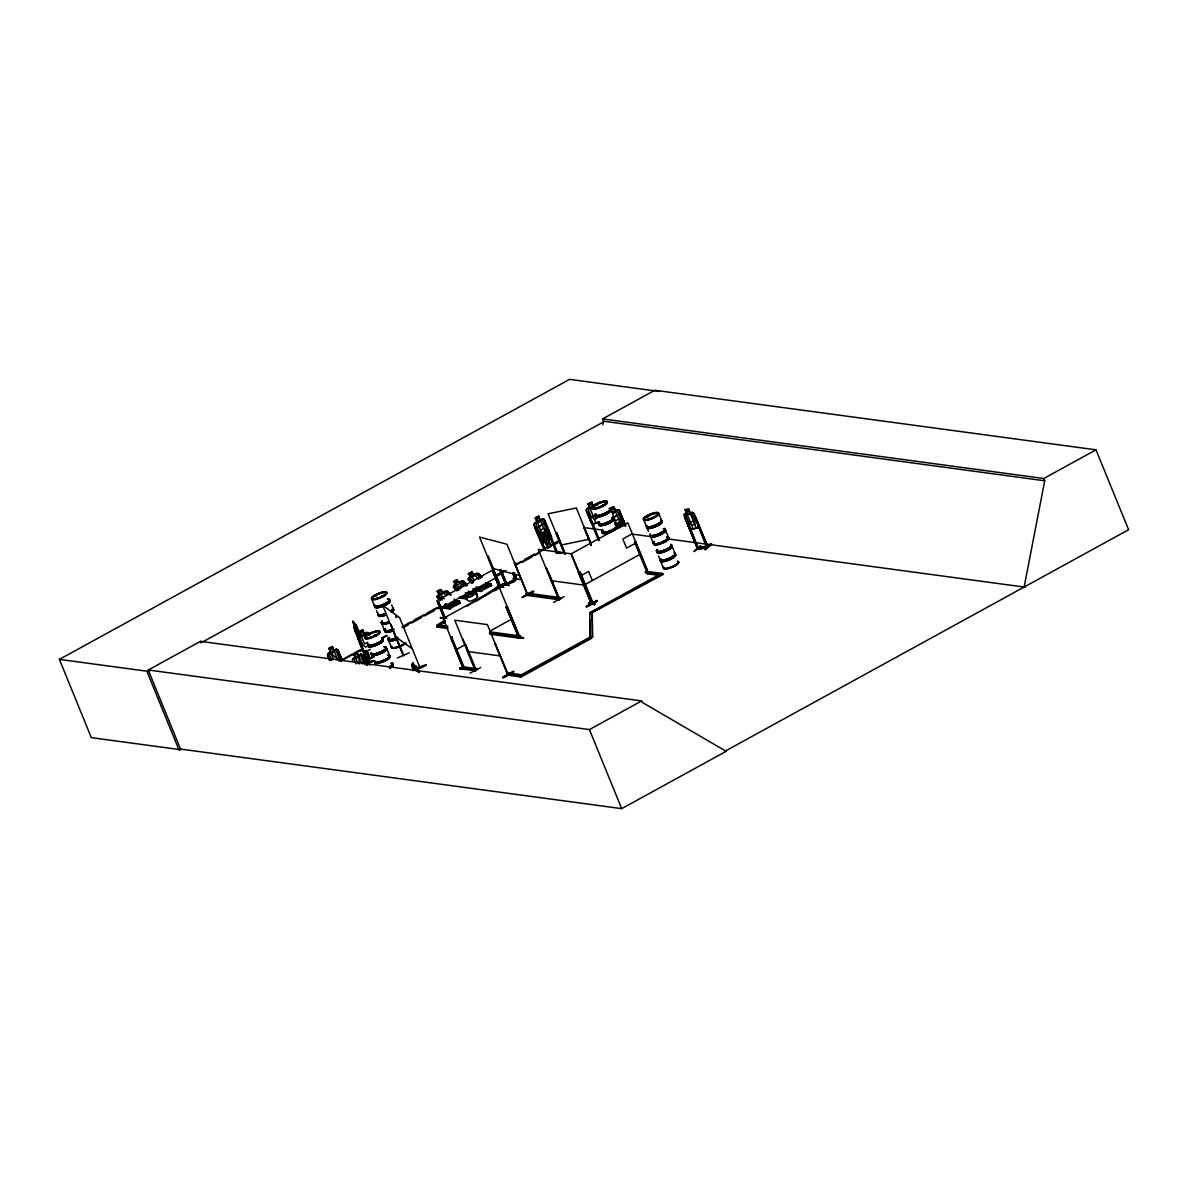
<?xml version="1.0" encoding="UTF-8"?>
<svg xmlns="http://www.w3.org/2000/svg" width="1188" height="1188" viewBox="0 0 1188 1188"><rect width="100%" height="100%" fill="white"/><g stroke="black" fill="none" stroke-linecap="round" stroke-linejoin="round"><path stroke-width="1.5" d="M440.199 599.168L437.719 596.242L442.114 599.792M440.852 598.811L438.372 595.886M446.153 591.624L448.648 594.238M449.584 607.929L448.93 608.301L458.286 603.356L452.702 602.598M456.578 589.337L454.083 586.412L458.479 589.961M458.464 590.288L454.737 586.04M457.38 603.682L454.885 600.757M454.291 599.094L458.033 603.326L454.291 599.42M462.518 582.12L463.186 581.437L466.929 585.342M472.72 582.922L468.993 578.69L472.141 580.932M472.126 581.259L469.646 578.318M477.428 574.071L479.922 576.685M486.813 582.833L489.308 585.446L488.654 586.13M437.199 596.881L440.585 600.43L437.05 596.911C442.471 592.634 432.907 592.203 440.525 589.471L443.035 592.292L445.619 592.233L447.995 594.728M450.861 594.772L447.431 591.179L443.065 592.144M445.307 590.911L437.377 595.5L437.199 596.97M447.431 591.282L450.861 594.861M447.49 606.222L455.628 601.663L447.49 606.222L445.084 604.751M455.969 584.303L453.608 585.595L453.564 587.124L456.831 590.733M459.444 582.313L461.998 582.402L465.562 586.13M467.226 585.031L463.81 581.348C460.157 580.709 453.757 583.635 453.415 587.154L456.964 590.688M468.324 573.819L471.799 571.918L468.324 573.819L471.072 576.611L470.196 578.363L473.76 582.09M471.74 583.011L468.324 579.343L471.859 582.966M474.339 574.591L476.893 574.68L480.472 578.408M468.324 579.432L468.518 577.784L476.581 573.359L478.705 573.626L482.135 577.309L478.63 573.73M478.705 573.626L476.581 573.448M476.358 587.184L478.764 588.654L486.902 584.095M369.201 658.345L367.27 661.464M367.552 663.038L369.305 658.835M369.691 659.028L365.77 651.024M459.147 586.813L462.607 584.808M466.127 599.391L469.75 601.425C478.422 598.396 480.472 595.975 472.898 590.109M358.984 664.062L359.266 655.137L361.004 654.187L362.786 654.87L367.003 665.221M499.613 586.219C501.648 585.224 497.995 587.778 501.024 587.228L488.149 555.984M526.626 593.614L526.848 593.465M527.398 594.238L506.949 544.238L479.536 537.05L500.074 587.407L505.732 584.392L499.138 587.585M413.186 670.745L411.701 664.701L413.112 663.246M620.255 525.527C622.794 517.315 618.072 518.577 619.186 525.081L615.785 522.408L614.835 522.824M614.998 524.962L615.443 520.923L612.518 513.765L615.711 511.983L618.651 519.171L621.606 521.265L623.373 525.586M621.651 526.536L619.898 522.215L620.359 518.206L617.418 511.018L615.191 510.692L613.543 506.831M338.818 660.736L339.129 658.048L336.204 650.861L333.947 650.519L332.298 646.658M598.574 540.644L586.13 510.439L586.842 508.598L589.694 507.588L588.268 509.741L591.208 516.929L594.46 519.275L596.955 518.369M587.986 503.786L591.995 502.286L587.986 503.786L589.575 507.603M468.473 579.402L468.651 577.932L471.072 576.611L468.532 573.849M587.124 512.771L588.238 512.236L599.658 540.377M602.836 424.799L603.534 421.205L602.598 418.919L654.826 390.258L1096.004 449.836L1128.6 529.714L725.111 751.172L726.15 751.321L642.263 702.39L641.654 700.92L200.475 641.342L148.248 670.002L180.784 749.717L91.328 737.644L59.4 659.385L569.601 379.358L659.058 391.431M1024.145 587.05L1044.712 480.784L1043.777 478.497L602.598 418.919M440.674 617.715L446.866 618.161M534.704 523.121L534.14 524.992L541.401 542.426M551.351 536.798L550.861 538.669L543.065 543.228L541.327 542.411M352.376 660.602L352.91 658.627L355.257 657.32L353.623 653.459L360.32 649.673M352.435 660.587L353.014 658.731M368.235 664.181L357.93 638.758L358.538 636.783L366.602 632.358L368.325 633.026M358.642 636.887L357.93 638.758M375.512 596.034L376.492 595.797M382.254 596.331L381.006 597.015L382.432 596.643M369.141 634.852L369.29 634.674M369.617 634.748L368.74 634.57L369.498 634.288M374.502 636.085L375.156 635.565M374.458 635.446L376.002 634.986L374.992 635.58M376.047 635.491L375.289 635.224M376.388 635.135L375.705 635.743M386.13 659.8L384.541 660.365L386.278 659.979M386.055 659.607L386.56 659.845M596.896 505.078L596.094 505.346L596.836 504.558M601.663 506.058L602.583 506.162M602.153 506.236L602.999 505.316M602.984 505.152L602.301 505.687M603.489 505.672L602.806 505.197M647.505 516.735L647.505 516.483A8.168 2.094 -22.2 0 1 658.924 514.003A8.168 2.094 -22.2 0 1 647.534 520.255A8.168 2.094 -22.2 0 1 647.519 516.349M647.816 516.557L648.811 516.186L647.98 516.691M648.797 516.245L647.668 516.483M653.044 517.775L654.915 516.602L653.073 517.612M653.207 517.181L654.143 517.448M654.736 516.661L653.445 517.27L654.558 516.943M654.217 516.587L655.331 516.914L654.143 517.374M352.777 622.69C351.886 615.013 356.548 638.253 359.192 638.06M353.623 622.23L353.786 624.339L354.143 623.507M353.95 627.516L354.41 626.418M354.885 625.244L355.361 624.116L355.999 625.126M360.736 644.386L354.395 629.195L355.405 624.264M354.781 631.734L355.361 631.214L368.013 664.166M356.355 627.962L356.935 627.427L360.81 637.704M367.404 661.79L368.77 658.479M366.186 650.876C369.765 650.564 371.027 667.344 367.196 661.538M365.058 664.077L373.789 660.988L364.894 663.216L373.537 660.424M556.37 552.42L557.306 551.752M444.475 616.958L443.866 617.508M464.137 667.136C461.434 668.042 465.622 666.438 464.226 668.28M518.933 638.283L506.073 607.053L519.215 638.312C519.735 638.03 517.122 636.961 520.433 635.981L520.834 636.961L518.785 638.09L489.753 634.169M592.04 603.95C590.035 601.885 594.208 602.821 592.961 603.445L580.145 572.2L593.183 603.534M648.173 573.151L647.802 571.948L647.267 573.67L648.321 573.091M513.513 572.616C523.7 587.659 499.45 580.531 495.99 588.684M500.98 569.572L506.979 584.466L506.667 583.189M439.798 594.074L438.921 595.916L442.485 599.658M456.177 584.244L455.286 586.085L458.865 589.812M420.062 667.908L399.569 617.582L382.625 605.316L403.475 655.865L390.674 624.546M403.712 655.42L390.793 624.146M541.817 533.308L545.01 531.556L545.47 527.531L542.53 520.344L540.302 520.002L538.713 515.963L535.298 517.864L537.095 521.784L535.907 524.027L538.847 531.214L541.817 533.338L544.743 540.51L547.935 538.728L545.01 531.541M369.141 658.954L366.602 652.286M465.978 669.438L459.756 668.681L466.364 669.215M595.054 604.484L588.609 603.044L595.054 604.484L588.268 603.994L594.876 604.484M502.212 584.867L502.524 583.887L508.91 585.372L502.227 584.763M475.274 670.537L476.21 670.344M546.599 568.473L559.444 599.777L549.019 573.284M506.86 673.7L507.944 673.537M507.84 673.581L506.994 674.027M507.321 674.843L508.419 674.695L494.98 643.361L508.019 674.933L507.35 673.492M413.261 668.562L411.568 664.745L413.112 663.067L414.553 666.943M412.31 669.676L415.592 665.844L419.052 672.542M413.884 669.913L415.206 668.384L416.379 671.25M416.646 669.631L417.047 669.527M376.418 595.44L375.987 595.723M382.031 595.931L381.036 596.851M382.566 596.628L382.833 595.812L381.63 596.539M374.19 636.204L374.547 635.432M376.091 635.313L375.289 635.803M384.526 660.409L385.432 659.592M596.866 504.752L596.257 504.959M500.49 587.496L499.331 587.6M527.012 594.446L526.492 593.287M565.443 554.306L556.563 532.521L565.236 554.499M591.134 545.53L583.828 526.908L591.149 543.555M475.853 669.215L475.452 669.453M558.286 598.544L558.776 599.762L560.706 598.559L560.305 597.594L558.256 598.707L559.325 598.351L525.601 594.297L526.002 595.277L558.835 599.732L538.283 549.376L570.938 553.786L591.535 604.113L590.985 602.643M686.694 513.365L685.045 509.578L688.535 508.85C688.505 514.493 691.594 511.167 694.074 513.379L707.855 547.059C708.746 543.569 702.242 550.935 697.475 549.094M688.535 508.85L696.257 528.304M698.559 527.68L690.629 529.269L688.149 525.69L690.674 529.358M698.306 523.73L698.618 527.843L698.173 523.73M698.633 548.856L685.966 517.374L697.98 548.782M706.756 547.312L694.267 515.77L707.038 547.074L706.236 546.138L707.499 545.738M694.98 515.785L707.959 546.881M700.801 546.228L694.238 551.574M694.089 551.084L700.475 545.648M706.593 546.287L698.292 548.039M707.617 545.738L698.514 547.846M705.316 549.584L711.746 544.074L705.33 549.613L704.484 549.064L710.973 543.569M711.3 544.104L704.766 549.539M493.213 569.735L436.857 600.668L444.089 618.072L444.817 617.493M500.371 586.486L496.302 588.906M500.623 587.124L493.896 571.428M648.455 573.18L635.55 541.787L634.6 542.307L647.534 573.819L658.033 575.23M402.598 654.573L403.475 654.499M419.26 666.631L420.136 666.557L419.453 666.854M382.388 596.718L383.219 596.346M601.752 506.073L603.608 505.301M654.128 516.884L655.212 516.691M557.35 551.9C551.024 553.222 571.68 553.237 556.029 552.078M557.142 551.796L557.974 552.955L557.528 551.767M445.01 617.567L438.714 601.856L437.54 602.361L438.714 601.856M647.995 572.037L646.792 572.527L647.267 573.67M515.562 578.111C514.285 578.883 519.171 579.521 513.736 572.646M515.265 579.714L514.953 578.66M445.381 622.022L437.659 625.987L437.258 625.007L444.965 620.121M466.572 606.474L498.99 585.981L500.534 585.936L500.935 586.917L494.757 590.807M448.039 628.526L437.154 627.056L436.753 626.076L444.98 621.057M475.839 601.544L499.94 586.011M440.748 624.027L445.366 621.101M485.491 595.737L490.124 592.812M648.485 573.18L627.784 522.779L571.428 553.697L592.352 603.994L578.511 572.527L591.342 603.816M602.465 506.326L603.92 505.524L603.133 505.138M385.387 660.647L386.531 659.964L385.595 659.592M535.461 517.923L538.728 516.156M545.337 541.787L546.911 545.648L550.267 543.926C545.901 539.575 551.351 540.273 551.559 536.798L544.267 519.26L542.574 518.577L534.526 523.017L534.006 525.007L541.297 542.53L543.065 543.228M544.312 550.43L534.674 527.353L535.625 526.819L545.247 549.91M543.956 522.171C546.198 520.463 542.129 523.967 545.292 525.467M535.833 526.848L534.674 527.353M550.267 543.926L548.455 540.005L549.643 537.763L546.718 530.576L543.748 528.452L540.555 530.234L540.095 534.273L543.035 541.461L545.262 541.787L546.777 545.827M540.867 538.387L548.737 534.006M542.99 543.213L545.203 541.98M617.478 509.429L611.998 512.474L610.187 508.553C615.933 503.593 613.127 512.028 619.23 509.949L625.779 526.002M610.187 508.553L613.676 506.652M624.442 526.061L618.844 512.86L619.78 512.34L624.487 523.863M619.587 514.092L611.716 518.473L619.616 513.914L622.23 517.151L619.512 514.077M615.443 520.923L618.651 519.171M561.597 552.88L560.885 552.613M619.898 522.245L616.706 523.997L618.458 528.318M623.834 524.784L617.344 528.363L623.834 524.784L623.448 520.299M340.986 660.929L337.615 652.687L338.565 652.167M499.227 587.659L492.946 571.948L494.104 571.443M180.888 749.108L179.046 750.118L147.386 672.527M352.94 658.716L360.959 654.35M362.34 657.781L363.498 657.291L366.647 665.488M497.965 586.278L503.727 587.303L497.995 586.308M500.133 586.352L499.005 587.05L500.935 586.917M445.099 617.508L443.599 617.448M450.683 637.451L451.841 636.961L450.683 637.451L463.335 668.814L443.124 618.458L499.48 587.54M506.073 607.053L507.246 606.548L520.017 637.852M580.353 572.23L578.14 572.735M635.758 541.817L634.6 542.307M462.889 639.01L475.913 670.596L475.363 669.126M564.107 596.569L553.578 602.375M559.815 599.569L546.406 568.191M495.545 643.421L494.609 643.554M459.771 668.755L460.083 667.775M645.559 572.482L652.212 573.091L645.173 571.992L645.99 572.274M590.525 603.207L590.896 602.984M586.471 606.816L596.732 600.46L597.326 601.158M586.263 606.326L596.792 600.519M586.456 606.919L597.312 601.128L586.516 606.845M648.529 573.121L647.534 573.685L649.584 572.69L653.088 573.165M480.68 667.508L470.032 673.136M502.673 677.086C524.844 664.27 507.35 676.655 502.984 677.665M502.91 677.576L513.736 671.888L502.925 677.739M202.703 641.906L604.573 421.339M329.432 659.934L327.561 655.509L328.111 653.519L330.531 652.227L328.898 648.381L332.432 646.48L333.947 650.519M360.9 635.491L359.266 631.63L362.786 629.729L364.3 633.768L366.557 634.11M328.972 648.381L332.432 646.48M359.266 631.63L362.726 629.922M453.623 581.66L456.86 579.893M437.258 591.505L440.481 589.723L443.035 592.396M334.006 650.326L336.249 649.094L338.031 649.791L342.174 660.127M461.687 581.081L459.429 582.402L456.89 579.64L453.415 581.63L456.177 584.333M476.626 573.566L474.309 574.829L471.799 571.918M359.563 640.57L358.598 641.089L359.771 640.599L369.854 665.31M367.76 642.248L364.523 644.015L361.583 636.827L364.82 635.06L366.587 639.367M342.441 659.489L352.197 654.128M381.452 638.075L386.323 635.402M402.569 626.477L410.692 622.022M413.944 620.24L423.7 614.879M426.952 613.097L436.709 607.751M495.203 575.631L503.341 571.176M514.716 564.924L521.22 561.36M524.457 559.578L534.214 554.217M543.97 548.871L547.223 547.089M550.46 545.307L558.598 540.837M369.008 645.322L365.785 647.104L362.786 644.98L359.86 637.778L361.063 635.55L359.325 631.63M341.847 660.513L362.979 648.915M382.477 638.208L387.362 635.535M401.99 627.502L439.367 606.994M496.242 575.764L505.999 570.418M515.755 565.072L559.622 540.986M353.192 655.093L356.43 653.311M359.682 651.529L362.934 649.747M403.534 627.457L408.405 624.784M411.657 623.002L421.398 617.656M424.651 615.874L434.392 610.513M437.644 608.731L440.882 606.949M497.727 575.749L502.598 573.076M522.096 562.384L531.838 557.038M535.075 555.256L538.327 553.474M548.069 548.128L551.321 546.332M554.573 544.549L557.825 542.768M440.05 608.494L496.406 577.561M463.855 596.287L471.829 591.876M441.862 606.132L442.649 608.048L449.183 608.36M463.855 596.376L471.992 591.921M478.764 588.431L486.738 584.051M464.775 596.599L473.864 591.609M465.384 596.688L466.958 598.707L465.384 596.688L475.943 591.312L476.73 593.228L470.76 596.079M489.56 585.803L488.773 583.887L479.67 588.877L475.408 588.298M362.206 649.094L364.775 652.316L370.27 649.346M457.499 601.44L448.396 606.444L444.134 605.865M480.294 588.966L489.471 583.917L490.852 583.59L491.639 585.506L481.081 590.881L480.294 588.966L481.868 590.985L481.021 591.446L473.923 590.495L477.606 590.406M460.008 596.539L466.186 596.792M449.019 606.519L458.197 601.484L459.578 601.143L460.365 603.059L449.806 608.434L449.019 606.519L450.594 608.538L449.747 609.013L442.649 608.048M473.136 588.58L481.081 589.07M443.644 606.37L449.806 606.623M483.486 589.129L488.045 586.634M459.014 598.217L466.958 598.707M513.365 578.749L519.483 579.581M515.028 579.001L506.801 583.516M500.014 570.091L505.954 584.971L516.424 579.239M437.154 627.056L439.204 625.928L437.258 625.007M632.224 533.828L622.824 538.981L626.551 548.114L635.951 542.961M525.601 594.297L527.65 593.183L560.305 597.594M526.002 595.277L528.051 594.149M581.274 575.423L588.609 571.398L592.337 580.531M455.91 649.762L465.562 644.46M489.708 631.199L512.251 618.829M584.199 585.001L640.555 554.068M462.459 668.146L464.523 667.017L476.759 668.666L477.16 669.646L475.111 670.774L462.86 669.111L462.459 668.146L474.71 669.794L476.759 668.666M462.86 669.111L464.909 667.983L464.523 667.017M663.023 574.502L591.386 613.008L590.985 612.028L661.434 573.359L663.023 574.502L662.622 573.522L649.183 571.71L647.133 572.839L659.385 574.487L659.771 575.467M590.243 619.631L590.332 638.164L519.899 676.833L519.498 675.853L589.931 637.184L589.812 613.082L662.622 573.522M591.386 613.008L631.407 591.03M634.615 589.278L661.835 574.339M590.985 612.028L592.188 612.191L592.307 636.293L589.931 637.184L591.52 638.327L521.087 676.997L507.647 675.185L507.246 674.205L509.296 673.076L521.547 674.725L521.948 675.705L516.706 674.992M507.647 675.185L509.697 674.056L509.296 673.076M507.246 674.205L520.686 676.017L591.119 637.347M1043.777 478.497L1096.004 449.836M148.248 670.002L589.441 729.581L641.654 700.92M180.517 749.064L621.695 808.642L726.224 751.276L725.185 751.143M697.698 548.886L684.808 517.745L685.966 517.374M527.546 594.579L514.627 562.949L526.878 593.094M515.102 563.067L514.241 563.142M522.215 597.326L533.516 591.624L522.215 597.326L532.996 590.971L533.546 591.698M499.717 587.57L498.99 585.981M444.312 617.983L437.763 602.375M451.633 636.931L464.567 668.324C461.642 669.349 466.335 668.473 464.256 667.062M381.883 596.331L382.863 595.856L382.031 595.96M602.583 505.746L601.633 506.207L602.94 505.895M375.066 635.402L374.309 635.892L375.928 635.758M556.533 552.346L557.113 553.445M463.721 668.77L463.157 667.686M506.667 584.422L500.757 569.542M397.238 658.033L409.207 652.821M415.874 669.111C429.061 662.265 430.115 664.255 416.275 669.794M416.097 669.616L426.24 665.087M593.436 506.222L596.643 505.182M586.946 508.746L593.48 506.355L591.995 502.286M590.273 508.999L594.015 507.632M593.213 516.186L595.693 515.28M598.47 522.081L593.183 524.027L590.466 520.7L586.278 510.439M599.405 521.844L593.139 524.19L590.332 520.76M360.35 635.328L355.984 625.037L360.291 635.669M354.009 627.368L367.953 662.934L362.088 647.683M373.567 656.652L364.939 659.548L373.596 656.697M363.424 660.587L373.878 657.023L363.469 660.78M365.102 663.854L373.789 660.988M503.519 587.065L497.921 586.293M697.475 547.668L698.396 547.49M415.592 665.844L416.617 666.735M416.646 666.631L418.77 672.363M556.563 532.521L555.865 532.818L564.285 552.732M560.885 545.099L589.114 539.278M557.707 552.895L544.178 519.379L542.574 518.577M684.392 513.988L692.322 512.399M687.317 514.805L690.495 514.181M690.243 521.992L693.436 521.384M690.599 529.417L698.692 527.784M694.044 515.963L695.203 515.592M697.519 549.094L683.843 515.399L684.362 513.81L686.738 513.394L685.61 515.146L688.535 522.334L691.505 525.081L694.698 524.457L695.143 521.042L692.203 513.855L689.976 512.904M519.527 579.417L513.157 578.081M507.781 674.977L487.407 624.606L454.766 620.195L475.245 670.581M619.156 509.949L625.616 525.794M535.298 517.864L536.931 521.725M548.485 529.596L548.945 534.095L540.837 538.565L538.283 535.328M556.281 552.717L559.474 553.073M645.44 572.646L651.752 573.269M492.946 571.948L519.973 637.911L519.661 636.649M461.716 581.288L463.721 581.541M588.55 603.148L594.743 603.935M443.376 618.339L440.243 617.998L440.703 617.359M518.206 636.931L523.225 638.015L516.929 637.377M519.052 637.228L523.7 637.852L522.943 637.54M357.083 651.559C357.425 657.974 359.875 653.118 362.726 654.87M337.615 652.687L341.194 660.959M460.172 668.428L466.542 669.215M328.482 657.87L329.432 657.35L330.769 660.647M603.534 421.205L1044.712 480.784M584.006 527.606L602.346 530.071M631.689 534.036L651.856 536.768M668.369 538.996L1025.185 587.184M551.054 580.68L583.709 585.09M502.479 583.991L508.598 584.823M508.776 585.253L502.658 584.422L508.91 585.372M485.744 582.892L490.852 583.59M485.981 583.501L488.773 583.887M488.223 585.045L491.639 585.506M483.976 585.045L488.164 585.61M537.125 595.381L540.748 595.871M555.271 597.831L560.706 598.559M481.081 590.881L481.868 590.985M462.711 598.128L465.548 598.514M456.177 600.683L459.578 601.143M449.806 608.434L450.594 608.538M438.803 624.947L447.876 626.18M489.605 631.808L520.433 635.981M502.702 634.511L506.326 635.001M511.776 635.729L515.399 636.219M436.753 626.076L447.638 627.546M489.367 633.189L518.384 637.11M366.543 632.343L368.295 633.159M467.537 651.499L500.193 655.91M364.775 652.316L362.251 648.99M59.4 659.385L148.856 671.472M725.111 751.172L726.15 751.321M487.778 556.177L500.594 587.496M533.516 591.624L522.482 597.371M492.307 568.339L519.72 575.541M465.889 596.242L469.661 597.401L472.883 595.634L472.542 592.56M468.057 591.98C476.418 593.213 473.373 596.049 467.924 592.931C470.641 597.802 465.147 598.678 466.617 592.753M360.885 654.336L362.637 654.989M476.418 587.184L478.764 588.52M692.248 512.459L693.911 513.528M395.396 636.62L412.355 648.886M618.829 526.284L614.731 523.151M330.012 652.524L339.976 661.241M472.883 590.198L476.329 593.718M468.414 591.045L470.819 593.51L467.612 595.292L465.191 592.827M463.29 586.694L462.429 585.818L460.365 586.961L461.211 587.837M462.785 595.693L466.231 599.212M462.667 595.752L466.216 599.316M478.081 573.715L480.576 576.314M478.734 579.358L475.155 575.631L471.933 577.398L474.309 579.893M478.378 587.451L480.873 590.05M478.363 587.763L480.858 590.377M468.993 578.69L472.735 582.595M477.725 587.808L480.219 590.406M476.462 586.827L478.957 589.426M463.721 581.452L467.122 585.105M462.533 581.793L466.275 585.699M462.637 585.847L460.261 583.353L457.024 585.12L460.588 588.862M454.083 586.412L457.826 590.317M446.807 591.268L450.549 595.188M446.807 591.594L449.302 594.208M446.272 595.678L443.881 593.183L440.659 594.965L444.223 598.693M437.05 591.386L439.798 594.163M445.856 603.697L448.351 606.311M445.842 604.024L448.336 606.637M437.719 596.242L440.213 598.841M445.203 604.053L447.698 606.667M445.188 604.38L447.683 606.994M355.227 624.16L356.133 625.096M547.341 526.477L544.653 523.225L536.62 527.695L537.08 532.194M547.237 526.551L544.624 523.388L536.753 527.784L537.199 532.15M476.329 593.629L477.665 596.911M685.12 509.504L693.079 528.927M658.776 513.543A8.197 2.109 -22.2 0 1 647.341 519.824A8.197 2.109 -22.2 0 1 647.312 515.904A8.197 2.109 -22.2 0 1 658.776 513.543L661.597 520.507M665.711 530.591L668.547 537.511M672.215 546.569L675.155 553.756M643.54 519.319L646.376 526.239M646.955 527.695L648.44 531.288M650.475 536.337A8.182 2.109 -22.2 0 0 660.083 534.897A8.168 2.094 -22.2 0 0 664.671 529.848A8.182 2.109 -22.2 0 1 660.083 534.897A8.168 2.094 -22.2 0 1 650.489 536.323L653.311 543.272M658.479 555.895L659.934 559.503M660.528 560.944L663.35 567.879M610.424 508.627L611.998 512.474M588.179 503.831L596.034 523.121M590.941 543.748L576.343 507.974L548.114 513.795L564.077 552.925M583.828 526.908L591.342 545.337M592.188 612.191L592.708 637.273L592.307 636.293M589.812 613.082L590.213 614.062M544.178 522.2L556.949 553.504M550.668 538.654L556.726 553.474M543.748 528.482L540.822 521.294L537.629 523.076L540.555 530.264M535.625 526.819L538.981 535.06M541.669 541.654L545.025 549.881M589.441 729.581L621.695 808.642M512.771 573.165L515.414 579.803L512.563 573.136M499.806 570.062L505.954 584.971M490.095 584.006L490.867 585.922M489.471 583.917L490.258 585.832M520.686 676.017L521.087 676.997M480.234 589.53L481.021 591.446M475.185 591.728L475.972 593.644M474.576 591.639L475.349 593.555M465.34 597.252L466.112 599.168M458.82 601.559L459.593 603.474M458.197 601.484L458.984 603.4M465.503 644.119L476.284 670.388M474.71 669.794L475.111 670.774M448.96 607.098L449.747 609.013M438.491 601.826L444.876 617.478M391.669 604.841L393.109 608.449M417.671 671.873L412.979 663.097M371.532 598.618L374.383 605.553M376.448 610.587L377.903 614.181M381.586 623.24L384.407 630.175M388.535 640.258L391.357 647.178A8.197 2.109 -22.2 0 0 397.015 647.237A8.197 2.109 -22.2 0 0 405.583 642.946M386.843 649.019L389.694 655.939M366.35 650.489L369.81 658.731M359.875 635.803L353.282 621.22M358.375 632.892L359.712 636.189M362.563 654.989L366.825 665.265M362.548 657.81L365.236 664.404M363.84 663.127L360.9 655.939L358.657 655.613L357.009 651.752M362.117 664.092L359.177 656.89L355.954 658.672L357.707 662.993M353.861 653.534L355.435 657.395L354.232 659.622L355.984 663.944M342.144 660.424L337.867 649.895L336.189 649.242L328.215 653.623L327.636 655.509L329.863 660.632M337.392 658.998L334.467 651.811L331.229 653.578L333.576 659.325M329.061 648.44L330.709 652.301L329.492 654.529L331.838 660.29M200.475 641.342L201.084 642.812M358.776 632.966L359.741 636.753M623.255 520.329L623.641 524.695M392.679 609.147A8.168 2.094 -22.2 0 1 391.491 612.325A8.182 2.109 -22.2 0 0 392.693 609.147M392.575 608.598A8.301 2.138 -22.2 0 1 391.372 611.82M385.907 614.552A8.301 2.138 -22.2 0 1 378.437 614.493M396.302 616.334A8.197 2.109 -22.2 0 1 396.302 617.493M388.936 621.963A8.197 2.109 -22.2 0 1 382.313 621.057M396.168 616.141A8.153 2.094 -22.2 0 1 396.183 617.315M388.862 621.74A8.153 2.094 -22.2 0 1 382.269 620.849M389.07 622.245A8.153 2.094 -22.2 0 1 381.719 622.185A8.197 2.109 -22.2 0 0 389.07 622.26A8.168 2.094 -22.2 0 1 381.704 622.17M396.644 617.136A8.153 2.094 -22.2 0 0 396.376 616.646A8.168 2.094 -22.2 0 1 396.644 617.107A8.197 2.109 -22.2 0 0 396.421 616.631M389.055 599.955A8.301 2.138 -22.2 0 1 383.397 605.509A8.301 2.138 -22.2 0 1 374.903 605.85M389.159 600.519A8.168 2.094 -22.2 0 1 383.576 605.984A8.182 2.109 -22.2 0 1 375.215 606.326A8.168 2.094 -22.2 0 0 383.576 605.984A8.182 2.109 -22.2 0 0 389.174 600.504M392.396 608.152A8.301 2.138 -22.2 0 1 391.179 611.375M385.729 614.107A8.301 2.138 -22.2 0 1 378.244 614.048M388.877 599.509A8.301 2.138 -22.2 0 1 383.204 605.063A8.301 2.138 -22.2 0 1 374.725 605.405M388.803 639.575A8.168 2.094 -22.2 0 0 398.129 638.817A8.182 2.109 -22.2 0 1 388.788 639.575M397.95 638.327A8.301 2.138 -22.2 0 1 389.827 640.584A8.301 2.138 -22.2 0 1 389.248 638.253M405.717 643.243A8.197 2.109 -22.2 0 1 396.183 647.802A8.197 2.109 -22.2 0 1 391.728 646.807M405.479 642.782A8.153 2.094 -22.2 0 1 396.005 647.312A8.153 2.094 -22.2 0 1 391.58 646.317M389.382 623.032A8.138 2.094 -22.2 0 1 382.061 622.972M405.672 643.257A8.153 2.094 -22.2 0 1 396.213 647.787A8.153 2.094 -22.2 0 1 391.773 646.792M389.219 622.616A8.197 2.109 -22.2 0 1 381.823 622.557M392.426 630.531A8.301 2.138 -22.2 0 1 385.729 629.625M385.283 630.932A8.168 2.094 -22.2 0 0 392.634 630.991A8.182 2.109 -22.2 0 1 385.254 630.932M397.772 637.882A8.301 2.138 -22.2 0 1 389.634 640.139A8.301 2.138 -22.2 0 1 389.07 637.808M394.253 629.254A8.301 2.138 -22.2 0 1 386.115 631.496A8.301 2.138 -22.2 0 1 385.536 629.18M392.04 629.551A8.168 2.094 -22.2 0 1 385.447 628.66A8.182 2.109 -22.2 0 0 392.04 629.551M664.567 529.284A8.301 2.138 -22.2 0 1 658.909 534.838A8.301 2.138 -22.2 0 1 650.43 535.179M667.626 537.05A8.182 2.109 -22.2 0 1 662.043 542.53A8.168 2.094 -22.2 0 1 653.712 542.901A8.168 2.094 -22.2 0 0 662.043 542.53A8.168 2.094 -22.2 0 0 667.626 537.095A8.168 2.094 -22.2 0 1 662.043 542.53A8.182 2.109 -22.2 0 1 653.682 542.857A8.197 2.109 -22.2 0 0 663.038 542.129A8.197 2.109 -22.2 0 0 666.438 537.065M667.418 536.59A8.168 2.094 -22.2 0 1 660.855 542.456A8.168 2.094 -22.2 0 1 654.261 541.565M667.522 536.768A8.197 2.109 -22.2 0 1 660.929 542.649A8.197 2.109 -22.2 0 1 654.306 541.758M661.048 520.656A8.301 2.138 -22.2 0 1 655.39 526.21A8.301 2.138 -22.2 0 1 646.896 526.551M650.163 534.199A8.168 2.094 -22.2 0 0 658.508 533.872A8.182 2.109 -22.2 0 0 664.092 528.393A8.168 2.094 -22.2 0 1 658.508 533.872A8.182 2.109 -22.2 0 1 650.148 534.199M663.156 528.838A8.301 2.138 -22.2 0 1 659.726 533.961A8.301 2.138 -22.2 0 1 650.252 534.734M660.87 520.21A8.301 2.138 -22.2 0 1 655.212 525.764A8.301 2.138 -22.2 0 1 646.718 526.106M646.628 525.571A8.168 2.094 -22.2 0 0 653.994 525.631A8.182 2.109 -22.2 0 0 661.33 520.017A8.168 2.094 -22.2 0 1 653.994 525.631A8.182 2.109 -22.2 0 1 646.614 525.571M674.621 553.905A8.301 2.138 -22.2 0 1 667.953 559.86A8.301 2.138 -22.2 0 1 661.241 558.954M677.472 561.211A8.168 2.094 -22.2 0 1 671.903 566.676A8.168 2.094 -22.2 0 1 663.543 567.003M667.953 537.882A8.168 2.094 -22.2 0 1 662.369 543.347A8.168 2.094 -22.2 0 1 654.024 543.673M677.576 561.404A8.197 2.109 -22.2 0 1 671.977 566.884A8.197 2.109 -22.2 0 1 663.602 567.225M666.587 537.422A8.197 2.109 -22.2 0 1 663.186 542.5A8.197 2.109 -22.2 0 1 653.816 543.258M671.086 545.262A8.301 2.138 -22.2 0 1 664.419 551.217A8.301 2.138 -22.2 0 1 657.721 550.311M674.442 553.46A8.301 2.138 -22.2 0 1 668.77 559.013A8.301 2.138 -22.2 0 1 660.29 559.355M670.908 544.832A8.301 2.138 -22.2 0 1 664.241 550.787A8.301 2.138 -22.2 0 1 657.528 549.881M611.924 517.894A8.301 2.138 -22.2 0 1 608.479 523.017A8.301 2.138 -22.2 0 1 599.004 523.789M616.008 525.2A8.168 2.094 -22.2 0 1 609.444 531.066A8.168 2.094 -22.2 0 1 602.836 530.175A8.153 2.094 -22.2 0 0 609.444 531.051A8.153 2.094 -22.2 0 0 615.993 525.2M616.112 525.393A8.197 2.109 -22.2 0 1 609.533 531.274A8.197 2.109 -22.2 0 1 602.895 530.383M610.409 509.533A8.301 2.138 -22.2 0 1 602.969 515.221A8.301 2.138 -22.2 0 1 595.485 515.161M609.726 509.83A8.168 2.094 -22.2 0 1 604.157 515.295A8.182 2.109 -22.2 0 1 595.797 515.622A8.168 2.094 -22.2 0 0 604.157 515.295A8.182 2.109 -22.2 0 0 609.741 509.815M612.978 517.463A8.301 2.138 -22.2 0 1 606.311 523.418A8.301 2.138 -22.2 0 1 599.598 522.512M609.444 508.82A8.301 2.138 -22.2 0 1 602.776 514.775A8.301 2.138 -22.2 0 1 596.079 513.869M595.218 514.181A8.168 2.094 -22.2 0 0 603.563 513.84A8.182 2.109 -22.2 0 0 609.162 508.375A8.168 2.094 -22.2 0 1 603.563 513.84A8.182 2.109 -22.2 0 1 595.203 514.181M616.527 526.492A8.168 2.094 -22.2 0 1 610.959 531.957A8.168 2.094 -22.2 0 1 602.613 532.283M616.364 526.017A8.197 2.109 -22.2 0 1 609.786 531.897A8.197 2.109 -22.2 0 1 603.148 531.006M371.903 654.068A8.168 2.094 -22.2 0 0 380.249 653.742A8.182 2.109 -22.2 0 0 385.833 648.262A8.168 2.094 -22.2 0 1 380.249 653.742A8.182 2.109 -22.2 0 1 371.889 654.083M385.729 647.712A8.301 2.138 -22.2 0 1 381.051 652.836A8.301 2.138 -22.2 0 1 371.324 654.291M388.803 655.494A8.197 2.109 -22.2 0 1 383.204 660.988A8.197 2.109 -22.2 0 1 374.829 661.315M387.362 655.034A8.153 2.094 -22.2 0 1 383.976 660.068A8.153 2.094 -22.2 0 1 374.666 660.825M389.456 655.464A8.197 2.109 -22.2 0 1 382.091 661.092A8.197 2.109 -22.2 0 1 374.71 661.033M388.788 655.583A8.153 2.094 -22.2 0 1 383.219 661.033A8.153 2.094 -22.2 0 1 374.888 661.36M382.194 639.085A8.301 2.138 -22.2 0 1 375.527 645.039A8.301 2.138 -22.2 0 1 368.815 644.134M384.021 646.821A8.168 2.094 -22.2 0 1 380.635 651.87A8.182 2.109 -22.2 0 1 371.295 652.628A8.168 2.094 -22.2 0 0 380.635 651.87A8.182 2.109 -22.2 0 0 384.036 646.807M385.536 647.267A8.301 2.138 -22.2 0 1 380.873 652.39A8.301 2.138 -22.2 0 1 371.131 653.86M382.016 638.639A8.301 2.138 -22.2 0 1 376.358 644.193A8.301 2.138 -22.2 0 1 367.879 644.52M389.085 656.296A8.153 2.094 -22.2 0 1 383.516 661.746A8.153 2.094 -22.2 0 1 375.185 662.087M388.951 655.865A8.197 2.109 -22.2 0 1 383.353 661.345A8.197 2.109 -22.2 0 1 374.977 661.686M391.773 662.8A8.182 2.109 -22.2 0 1 388.996 666.928A8.168 2.094 -22.2 0 0 391.758 662.8M390.837 663.246A8.301 2.138 -22.2 0 1 390.852 666.468M393.02 663.958A8.301 2.138 -22.2 0 1 391.03 666.914M544.609 529.789L544.282 534.392C540.347 529.12 537.436 533.457 543.941 535.595C541.431 543.48 546.034 542.307 545.04 536.085C548.604 541.283 551.692 536.724 545.366 534.838L545.827 529.12L544.609 529.789M355.554 626.477L355.004 627.784L357.944 634.971L358.479 633.664L355.554 626.477M460.068 667.79L466.245 668.577L460.068 667.79M413.142 664.166L412.815 666.438L413.142 664.166M538.416 517.122L536.367 518.265L536.887 519.542L538.936 518.399L538.416 517.122M548.678 542.248L546.629 543.391L547.148 544.683L549.198 543.54L548.678 542.248M613.305 507.811L611.256 508.954L611.775 510.231L613.84 509.088L613.305 507.811M356.771 652.717L354.692 653.86L355.227 655.152L357.291 654.009L356.771 652.717M332.046 647.623L329.967 648.767L330.502 650.059L332.581 648.915L332.046 647.623M362.414 630.887L360.335 632.031L360.855 633.308L362.934 632.164L362.414 630.887M456.712 580.561L454.633 581.689L455.479 582.58L457.558 581.452L456.712 580.561M471.606 572.839L469.527 573.967L470.374 574.858L472.468 573.715L471.606 572.839M440.332 590.391L438.253 591.535L439.1 592.426L441.194 591.282L440.332 590.391M591.505 503.385L589.1 504.261L589.634 505.553L592.04 504.677L591.505 503.385M358.613 639.515L360.35 642.916L358.613 639.515M688.104 509.801L686.055 510.201L686.575 511.493L688.624 511.092L688.104 509.801M378.749 614.953A8.168 2.094 -22.2 0 0 386.115 615.013A8.182 2.109 -22.2 0 1 378.734 614.953M375.245 598.826A8.153 2.094 -22.2 0 0 386.62 592.574A8.153 2.094 -22.2 0 0 375.23 594.936A8.197 2.109 -22.2 0 0 375.23 598.856A8.197 2.109 -22.2 0 0 386.664 592.574A8.197 2.109 -22.2 0 0 375.215 594.95A8.153 2.094 -22.2 0 0 375.245 598.826M375.542 599.539A8.153 2.094 -22.2 0 0 386.917 593.302A8.153 2.094 -22.2 0 0 375.527 595.648A8.153 2.094 -22.2 0 0 375.542 599.539M375.349 599.123A8.197 2.109 -22.2 0 0 386.783 592.857A8.197 2.109 -22.2 0 0 375.319 595.218A8.197 2.109 -22.2 0 0 375.349 599.123M390.897 610.884A8.168 2.094 -22.2 0 0 392.857 607.959A8.182 2.109 -22.2 0 1 390.911 610.884M378.17 613.498A8.168 2.094 -22.2 0 0 385.521 613.572A8.182 2.109 -22.2 0 1 378.155 613.513M383.962 604.113A8.168 2.094 -22.2 0 0 387.347 599.064A8.182 2.109 -22.2 0 1 383.976 604.113A8.182 2.109 -22.2 0 1 374.621 604.87A8.168 2.094 -22.2 0 0 383.962 604.113M389.53 639.575A8.168 2.094 -22.2 0 0 397.535 637.362A8.182 2.109 -22.2 0 1 389.516 639.59A8.182 2.109 -22.2 0 1 388.951 637.288A8.168 2.094 -22.2 0 0 389.53 639.575M647.222 519.512A8.168 2.094 -22.2 0 0 658.627 513.261A8.168 2.094 -22.2 0 0 647.208 515.607A8.197 2.109 -22.2 0 0 647.222 519.557A8.197 2.109 -22.2 0 0 658.672 513.275A8.197 2.109 -22.2 0 0 647.208 515.637A8.168 2.094 -22.2 0 0 647.222 519.512M655.568 526.685A8.168 2.094 -22.2 0 0 661.152 521.22A8.182 2.109 -22.2 0 1 655.583 526.685A8.182 2.109 -22.2 0 1 647.208 527.012A8.168 2.094 -22.2 0 0 655.568 526.685M668.146 560.32A8.168 2.094 -22.2 0 0 675.482 554.722A8.182 2.109 -22.2 0 1 668.146 560.335A8.182 2.109 -22.2 0 1 660.78 560.276A8.168 2.094 -22.2 0 0 668.146 560.32M673.076 566.75A8.197 2.109 -22.2 0 0 677.695 561.686A8.168 2.094 -22.2 0 1 673.061 566.721A8.197 2.109 -22.2 0 1 663.468 568.191A8.168 2.094 -22.2 0 0 673.061 566.721M668.547 558.479A8.168 2.094 -22.2 0 0 674.131 553.014A8.182 2.109 -22.2 0 1 668.562 558.494A8.182 2.109 -22.2 0 1 660.186 558.82A8.168 2.094 -22.2 0 0 668.547 558.479M664.627 551.692A8.168 2.094 -22.2 0 0 671.963 546.079A8.182 2.109 -22.2 0 1 664.627 551.692A8.182 2.109 -22.2 0 1 657.261 551.633A8.168 2.094 -22.2 0 0 664.627 551.692M664.033 550.237A8.168 2.094 -22.2 0 0 670.596 544.386A8.182 2.109 -22.2 0 1 664.033 550.252A8.182 2.109 -22.2 0 1 657.424 549.346A8.168 2.094 -22.2 0 0 664.033 550.237M608.657 523.507A8.168 2.094 -22.2 0 0 612.043 518.458A8.182 2.109 -22.2 0 1 608.657 523.507A8.182 2.109 -22.2 0 1 599.316 524.264A8.168 2.094 -22.2 0 0 608.657 523.507M609.637 531.571A8.197 2.109 -22.2 0 0 616.23 525.675A8.168 2.094 -22.2 0 1 609.652 531.571A8.168 2.094 -22.2 0 1 603.044 530.68A8.197 2.109 -22.2 0 0 609.637 531.571M595.812 508.122A8.168 2.094 -22.2 0 0 607.202 501.871A8.182 2.109 -22.2 0 0 595.782 504.217A8.182 2.109 -22.2 0 0 595.812 508.122A8.153 2.094 -22.2 0 0 607.202 501.885A8.168 2.094 -22.2 0 0 595.797 504.217A8.168 2.094 -22.2 0 0 595.812 508.122A8.182 2.109 -22.2 0 0 607.216 501.856A8.153 2.094 -22.2 0 0 595.812 504.247A8.153 2.094 -22.2 0 0 595.827 508.122M596.124 508.865A8.168 2.094 -22.2 0 0 607.514 502.613A8.168 2.094 -22.2 0 0 596.094 504.974A8.168 2.094 -22.2 0 0 596.124 508.865M595.916 508.419A8.197 2.109 -22.2 0 0 607.35 502.138A8.197 2.109 -22.2 0 0 595.901 504.514A8.197 2.109 -22.2 0 0 595.916 508.419A8.197 2.109 -22.2 0 0 607.365 502.168A8.197 2.109 -22.2 0 0 595.916 504.544A8.197 2.109 -22.2 0 0 595.931 508.449M606.103 522.869A8.168 2.094 -22.2 0 0 612.666 517.018A8.182 2.109 -22.2 0 1 606.103 522.883A8.182 2.109 -22.2 0 1 599.48 521.992A8.168 2.094 -22.2 0 0 606.103 522.869M368.399 637.941A8.153 2.094 -22.2 0 0 379.759 631.704A8.153 2.094 -22.2 0 0 368.369 634.05A8.153 2.094 -22.2 0 0 368.399 637.941A8.197 2.109 -22.2 0 0 379.818 631.704A8.197 2.109 -22.2 0 0 368.354 634.065A8.197 2.109 -22.2 0 0 368.384 637.986M368.681 638.654A8.153 2.094 -22.2 0 0 380.056 632.417A8.153 2.094 -22.2 0 0 368.666 634.763A8.153 2.094 -22.2 0 0 368.681 638.654M368.503 638.268A8.197 2.109 -22.2 0 0 379.937 631.986A8.197 2.109 -22.2 0 0 368.473 634.347A8.197 2.109 -22.2 0 0 368.503 638.268M374.74 645.856A8.168 2.094 -22.2 0 0 383.056 639.901A8.182 2.109 -22.2 0 1 374.74 645.856A8.182 2.109 -22.2 0 1 369.112 644.609A8.168 2.094 -22.2 0 0 374.74 645.856M376.136 643.658A8.168 2.094 -22.2 0 0 381.704 638.194A8.182 2.109 -22.2 0 1 376.136 643.658A8.182 2.109 -22.2 0 1 367.775 644A8.168 2.094 -22.2 0 0 376.136 643.658M389.59 668.384A8.182 2.109 -22.2 0 0 392.352 664.241A8.168 2.094 -22.2 0 1 389.575 668.384"/></g></svg>
